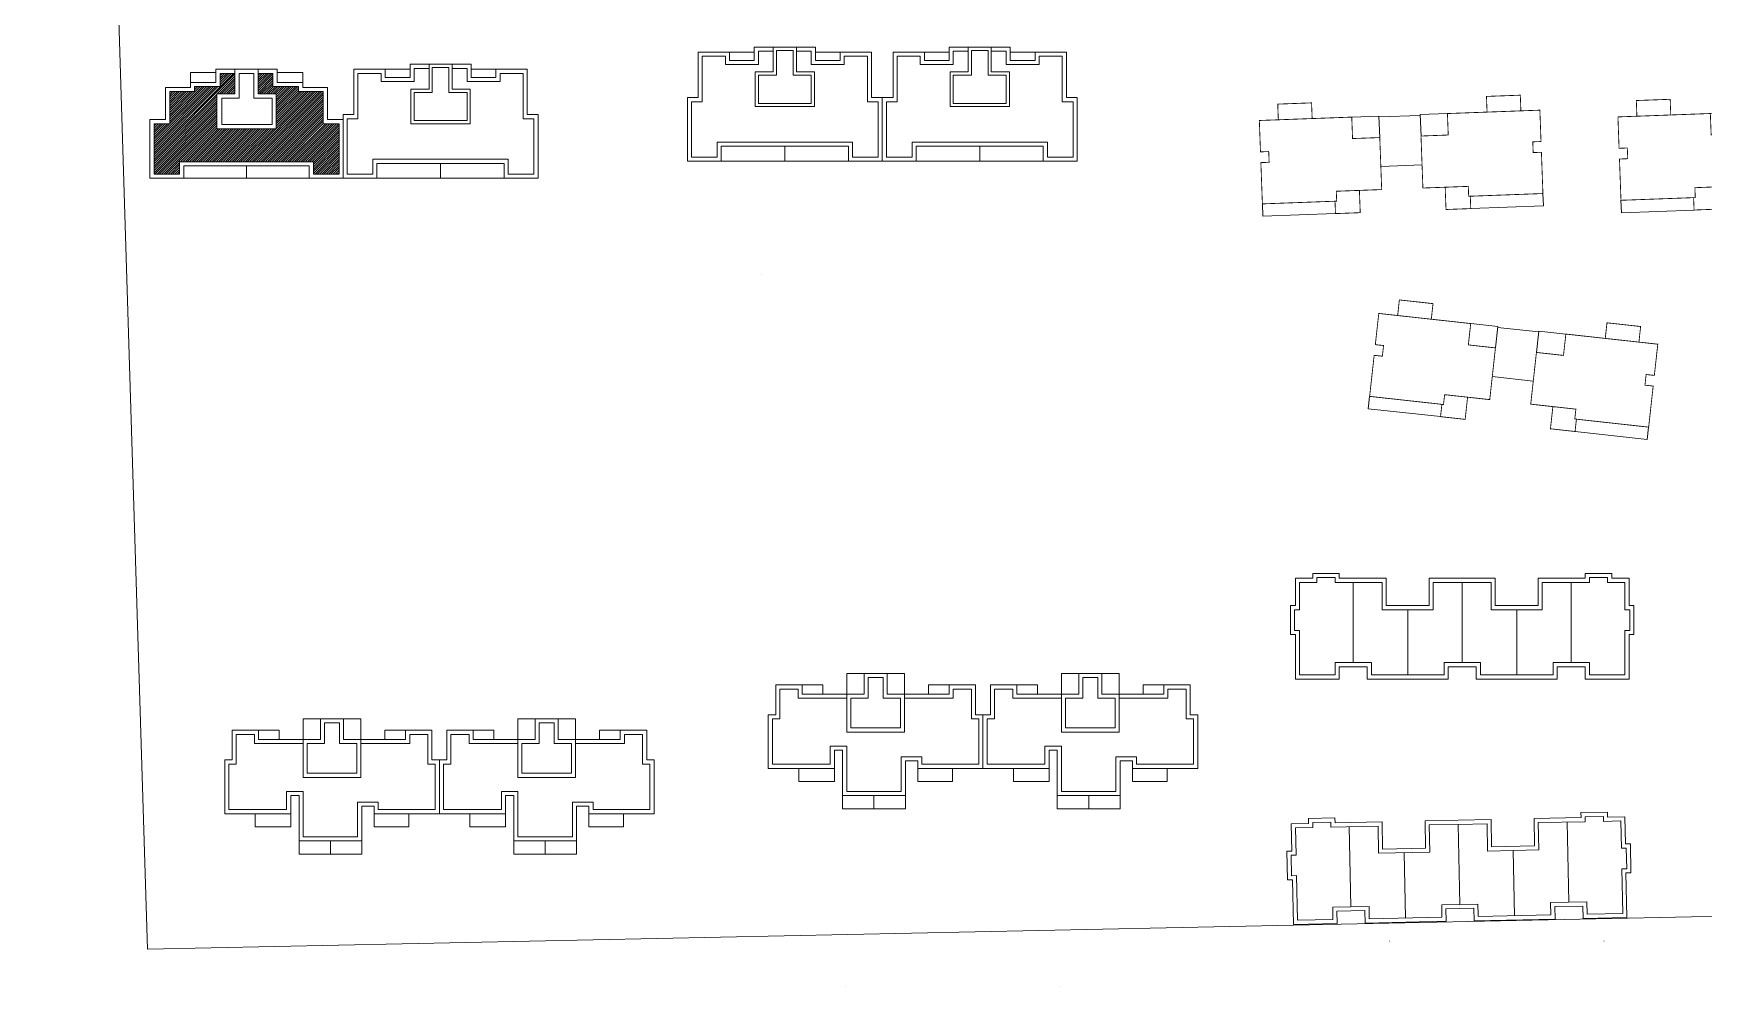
# Model space of a CAD drawing. Extents: x 741202 to 867202, y 603120 to 647617.
# Drawn here: x 744512 to 746939, y 609988 to 611373 of the extents above; entities that cross this region are included whole.
import ezdxf

# ---------------------------------------------------------------- set-up
doc = ezdxf.new("R2010")
doc.units = 0
doc.header["$LTSCALE"] = 1000
doc.header["$MEASUREMENT"] = 0
for name, color, linetype, lineweight in [('140', 2, 'CONTINUOUS', 5), ('DingDianTu', 5, 'CONTINUOUS', 0), ('s2', 1, 'CONTINUOUS', 5)]:
    doc.layers.add(name, color=color, linetype=linetype, lineweight=lineweight)

# ---------------------------------------------------------------- blocks, each defined once
blk = doc.blocks.new('dafasfd')
at = {"layer": 'DingDianTu', "color": 7}
for points in [[(36368038, 16363912), (36371127, 16365074), (36372042, 16362641)], [(36369878, 16352210), (36361642, 16349110), (36361113, 16350514)]]:
    blk.add_lwpolyline(points, dxfattribs=at)
at = {"layer": 'DingDianTu', "color": 7, "const_width": 100}
blk.add_lwpolyline([(36368038, 16363912), (36368954, 16361479), (36372042, 16362641), (36374261, 16356745), (36369114, 16354807), (36369537, 16353684), (36361113, 16350514), (36359352, 16355194), (36360288, 16355546), (36359830, 16356763), (36358894, 16356410), (36357556, 16359967)], close=True, dxfattribs=at)
for points in [[(36363546, 16362221), (36362876, 16363999), (36359039, 16362555), (36359708, 16360777)], [(36371734, 16355794), (36372686, 16353267), (36369878, 16352210), (36369350, 16353614)]]:
    blk.add_lwpolyline(points, dxfattribs=at)
blk = doc.blocks.new('*E24')
at = {"layer": 'DingDianTu', "color": 7, "xscale": 0.001000002024510444, "yscale": 0.001000000163912773, "zscale": 0.001, "rotation": 339.3761177849276}
blk.add_blockref('dafasfd', (22613, -20413), dxfattribs=at)
blk = doc.blocks.new('*E23')
at = {"layer": 'DingDianTu', "color": 7, "xscale": 0.001000002024510444, "yscale": 0.001000000163912773, "zscale": 0.001, "rotation": 339.3761177849276}
blk.add_blockref('dafasfd', (22613, -20413), dxfattribs=at)
blk = doc.blocks.new('*E22')
at = {"layer": 'DingDianTu', "color": 7, "xscale": 0.001000002024510444, "yscale": 0.001000000163912773, "zscale": 0.001, "rotation": 339.3761177849276}
blk.add_blockref('dafasfd', (22613, -20413), dxfattribs=at)
blk = doc.blocks.new('*E21')
at = {"layer": 'DingDianTu', "color": 7, "xscale": 0.001000002024510444, "yscale": 0.001000000163912773, "zscale": 0.001, "rotation": 339.3761177849276}
blk.add_blockref('dafasfd', (22613, -20413), dxfattribs=at)
blk = doc.blocks.new('*E18')
at = {"layer": 'DingDianTu', "color": 7, "xscale": 0.001000002024510444, "yscale": 0.001000000163912773, "zscale": 0.001, "rotation": 339.3761177849276}
blk.add_blockref('dafasfd', (22613, -20413), dxfattribs=at)
blk = doc.blocks.new('*E16')
at = {"layer": 'DingDianTu', "color": 7, "xscale": 0.001000002024510444, "yscale": 0.001000000163912773, "zscale": 0.001, "rotation": 339.3761177849276}
blk.add_blockref('dafasfd', (22612.58, -20413.34), dxfattribs=at)
blk = doc.blocks.new('*E216')
at = {"layer": 'DingDianTu', "color": 7, "xscale": 0.001000002024510444, "yscale": 0.001000000163912773, "zscale": 0.001, "rotation": 339.3761177849276}
blk.add_blockref('dafasfd', (22612.58, -20413.34), dxfattribs=at)
blk = doc.blocks.new('*E102')
at = {"layer": 'DingDianTu', "color": 7, "xscale": 0.001000002024510444, "yscale": 0.001000000163912773, "zscale": 0.001, "rotation": 339.3761177849276}
blk.add_blockref('dafasfd', (22612.58, -20413.34), dxfattribs=at)
blk = doc.blocks.new('*E101')
at = {"layer": 'DingDianTu', "color": 7, "xscale": 0.001000002024510444, "yscale": 0.001000000163912773, "zscale": 0.001, "rotation": 339.3761177849276}
blk.add_blockref('dafasfd', (22612.58, -20413.34), dxfattribs=at)
blk = doc.blocks.new('*E100')
at = {"layer": 'DingDianTu', "color": 7, "xscale": 0.001000002024510444, "yscale": 0.001000000163912773, "zscale": 0.001, "rotation": 339.3761177849276}
blk.add_blockref('dafasfd', (22612.58, -20413.34), dxfattribs=at)

msp = doc.modelspace()

# ---------------------------------------------------------------- hatches: boundary and pattern name
at = {"layer": 's2', "linetype": 'ByBlock'}
h = msp.add_hatch(dxfattribs=at)
h.set_pattern_fill('ANSI31', color=256, scale=1.44, style=0)
h.set_pattern_definition([(45, (315091.6088, 697072.7492), (-1.616446102, 1.616446102), [])])
h.paths.add_polyline_path([(744864.6, 611234.5), (744863.4, 611234.5), (744778.2, 611234.5), (744778.2, 611235.7), (744778.2, 611284.9), (744779.4, 611284.9), (744804.6, 611284.9), (744804.6, 611286.1), (744804.6, 611314.9), (744783, 611314.9), (744783, 611295.7), (744745.8, 611295.7), (744745.8, 611288.5), (744709.8, 611288.5), (744709.8, 611241.7), (744687, 611241.7), (744687, 611168.5), (744724.2, 611168.5), (744724.2, 611186.5), (744918.6, 611186.5), (744918.6, 611168.5), (744955.8, 611168.5), (744955.8, 611241.7), (744933, 611241.7), (744933, 611288.5), (744897, 611288.5), (744897, 611295.7), (744859.8, 611295.7), (744859.8, 611314.9), (744838.2, 611314.9), (744838.2, 611284.9), (744839.4, 611284.9), (744864.6, 611284.9), (744864.6, 611283.7)])

# ---------------------------------------------------------------- linework, layer by layer
at = {"layer": '140', "color": 7}
for p, q in [((744511.7, 615409.4), (744677.5, 610042.7)), ((745477.7, 611279.7), (745477.7, 611345.7)), ((745477.7, 611345.7), (745523.3, 611345.7)), ((745483.7, 611273.7), (745483.7, 611339.7)), ((745483.7, 611339.7), (745517.3, 611339.7)), ((745517.3, 611339.7), (745517.3, 611327.7)), ((745520.9, 611345.7), (745523.3, 611345.7)), ((745523.3, 611345.7), (745523.3, 611333.7)), ((745523.3, 611345.7), (745559.3, 611345.7)), ((745523.3, 611333.7), (745559.3, 611333.7)), ((745559.3, 611333.7), (745559.3, 611352.9)), ((745559.3, 611352.9), (745648.1, 611352.9)), ((745565.3, 611327.7), (745565.3, 611346.9)), ((745565.3, 611346.9), (745586.9, 611346.9)), ((745586.9, 611352.9), (745586.9, 611316.9)), ((745591.7, 611348.1), (745591.7, 611312.1)), ((745615.7, 611348.1), (745591.7, 611348.1)), ((745615.7, 611312.1), (745615.7, 611348.1)), ((745620.5, 611316.9), (745620.5, 611352.9)), ((745620.5, 611346.9), (745642.1, 611346.9)), ((745642.1, 611346.9), (745642.1, 611327.7)), ((745648.1, 611352.9), (745648.1, 611333.7)), ((745684.1, 611345.7), (745648.1, 611345.7)), ((745648.1, 611333.7), (745684.1, 611333.7)), ((745684.1, 611333.7), (745684.1, 611345.7)), ((745684.1, 611345.7), (745729.7, 611345.7)), ((745690.1, 611327.7), (745690.1, 611339.7)), ((745690.1, 611339.7), (745723.7, 611339.7)), ((745723.7, 611339.7), (745723.7, 611273.7)), ((745729.7, 611345.7), (745729.7, 611279.7)), ((745760.9, 611279.7), (745760.9, 611345.7)), ((745760.9, 611345.7), (745806.5, 611345.7)), ((745766.9, 611273.7), (745766.9, 611339.7)), ((745766.9, 611339.7), (745800.5, 611339.7)), ((745800.5, 611339.7), (745800.5, 611327.7)), ((745804.1, 611345.7), (745806.5, 611345.7)), ((745806.5, 611345.7), (745806.5, 611333.7)), ((745806.5, 611345.7), (745842.5, 611345.7)), ((745806.5, 611333.7), (745842.5, 611333.7)), ((745842.5, 611333.7), (745842.5, 611352.9)), ((745842.5, 611352.9), (745931.3, 611352.9)), ((745848.5, 611327.7), (745848.5, 611346.9)), ((745848.5, 611346.9), (745870.1, 611346.9)), ((745870.1, 611352.9), (745870.1, 611316.9)), ((745874.9, 611348.1), (745874.9, 611312.1)), ((745898.9, 611348.1), (745874.9, 611348.1)), ((745898.9, 611312.1), (745898.9, 611348.1)), ((745903.7, 611316.9), (745903.7, 611352.9)), ((745903.7, 611346.9), (745925.3, 611346.9)), ((745925.3, 611346.9), (745925.3, 611327.7)), ((745931.3, 611352.9), (745931.3, 611333.7)), ((745967.3, 611345.7), (745931.3, 611345.7)), ((745931.3, 611333.7), (745967.3, 611333.7)), ((745967.3, 611333.7), (745967.3, 611345.7)), ((745967.3, 611345.7), (746012.9, 611345.7)), ((745973.3, 611327.7), (745973.3, 611339.7)), ((745973.3, 611339.7), (746006.9, 611339.7)), ((746006.9, 611339.7), (746006.9, 611273.7)), ((746012.9, 611345.7), (746012.9, 611279.7)), ((744739.8, 611301.7), (744739.8, 611316.1)), ((744739.8, 611316.1), (744777, 611316.1)), ((744777, 611320.9), (744777, 611301.7)), ((744865.8, 611320.9), (744777, 611320.9)), ((744804.6, 611314.9), (744783, 611314.9)), ((744783, 611314.9), (744783, 611295.7)), ((744804.6, 611320.9), (744804.6, 611286.1)), ((744810.6, 611314.9), (744810.6, 611278.9)), ((744832.2, 611314.9), (744810.6, 611314.9)), ((744832.2, 611278.9), (744832.2, 611314.9)), ((744838.2, 611284.9), (744838.2, 611320.9)), ((744859.8, 611314.9), (744838.2, 611314.9)), ((744859.8, 611295.7), (744859.8, 611314.9)), ((744865.8, 611301.7), (744865.8, 611320.9)), ((744903, 611316.1), (744865.8, 611316.1)), ((744903, 611301.7), (744903, 611316.1)), ((744977.4, 611254.9), (744977.4, 611320.9)), ((744977.4, 611320.9), (745023, 611320.9)), ((744983.4, 611248.9), (744983.4, 611314.9)), ((744983.4, 611314.9), (745017, 611314.9)), ((745017, 611314.9), (745017, 611302.9)), ((745020.6, 611320.9), (745023, 611320.9)), ((745023, 611320.9), (745023, 611308.9)), ((745023, 611320.9), (745059, 611320.9)), ((745023, 611308.9), (745059, 611308.9)), ((745059, 611308.9), (745059, 611328.1)), ((745059, 611328.1), (745147.8, 611328.1)), ((745065, 611302.9), (745065, 611322.1)), ((745065, 611322.1), (745086.6, 611322.1)), ((745086.6, 611328.1), (745086.6, 611292.1)), ((745091.4, 611323.3), (745091.4, 611287.3)), ((745115.4, 611323.3), (745091.4, 611323.3)), ((745115.4, 611287.3), (745115.4, 611323.3)), ((745120.2, 611292.1), (745120.2, 611328.1)), ((745120.2, 611322.1), (745141.8, 611322.1)), ((745141.8, 611322.1), (745141.8, 611302.9)), ((745147.8, 611328.1), (745147.8, 611308.9)), ((745183.8, 611320.9), (745147.8, 611320.9)), ((745147.8, 611308.9), (745183.8, 611308.9)), ((745183.8, 611308.9), (745183.8, 611320.9)), ((745183.8, 611320.9), (745229.4, 611320.9)), ((745189.8, 611302.9), (745189.8, 611314.9)), ((745189.8, 611314.9), (745223.4, 611314.9)), ((745223.4, 611314.9), (745223.4, 611248.9)), ((745229.4, 611320.9), (745229.4, 611254.9)), ((745517.3, 611327.7), (745565.3, 611327.7)), ((745586.9, 611316.9), (745560.5, 611316.9)), ((745560.5, 611316.9), (745560.5, 611266.5)), ((745591.7, 611312.1), (745565.3, 611312.1)), ((745565.3, 611312.1), (745565.3, 611271.3)), ((745642.1, 611312.1), (745615.7, 611312.1)), ((745646.9, 611316.9), (745620.5, 611316.9)), ((745642.1, 611327.7), (745690.1, 611327.7)), ((745642.1, 611271.3), (745642.1, 611312.1)), ((745646.9, 611266.5), (745646.9, 611316.9)), ((745800.5, 611327.7), (745848.5, 611327.7)), ((745870.1, 611316.9), (745843.7, 611316.9)), ((745843.7, 611316.9), (745843.7, 611266.5)), ((745874.9, 611312.1), (745848.5, 611312.1)), ((745848.5, 611312.1), (745848.5, 611271.3)), ((745925.3, 611312.1), (745898.9, 611312.1)), ((745930.1, 611316.9), (745903.7, 611316.9)), ((745925.3, 611327.7), (745973.3, 611327.7)), ((745925.3, 611271.3), (745925.3, 611312.1)), ((745930.1, 611266.5), (745930.1, 611316.9)), ((744739.8, 611294.5), (744703.8, 611294.5)), ((744703.8, 611294.5), (744703.8, 611247.7)), ((744745.8, 611288.5), (744709.8, 611288.5)), ((744709.8, 611288.5), (744709.8, 611241.7)), ((744777, 611301.7), (744739.8, 611301.7)), ((744739.8, 611301.7), (744739.8, 611294.5)), ((744783, 611295.7), (744745.8, 611295.7)), ((744745.8, 611295.7), (744745.8, 611288.5)), ((744779.4, 611284.9), (744778.2, 611284.9)), ((744778.2, 611284.9), (744778.2, 611235.7)), ((744804.6, 611284.9), (744779.4, 611284.9)), ((744804.6, 611286.1), (744804.6, 611284.9)), ((744839.4, 611284.9), (744838.2, 611284.9)), ((744864.6, 611284.9), (744839.4, 611284.9)), ((744897, 611295.7), (744859.8, 611295.7)), ((744864.6, 611283.7), (744864.6, 611284.9)), ((744864.6, 611234.5), (744864.6, 611283.7)), ((744903, 611301.7), (744865.8, 611301.7)), ((744897, 611288.5), (744897, 611295.7)), ((744933, 611288.5), (744897, 611288.5)), ((744903, 611294.5), (744903, 611301.7)), ((744939, 611294.5), (744903, 611294.5)), ((744933, 611241.7), (744933, 611288.5)), ((744939, 611247.7), (744939, 611294.5)), ((745017, 611302.9), (745065, 611302.9)), ((745086.6, 611292.1), (745060.2, 611292.1)), ((745060.2, 611292.1), (745060.2, 611241.7)), ((745091.4, 611287.3), (745065, 611287.3)), ((745065, 611287.3), (745065, 611246.5)), ((745141.8, 611287.3), (745115.4, 611287.3)), ((745146.6, 611292.1), (745120.2, 611292.1)), ((745141.8, 611302.9), (745189.8, 611302.9)), ((745141.8, 611246.5), (745141.8, 611287.3)), ((745146.6, 611241.7), (745146.6, 611292.1)), ((744810.6, 611278.9), (744785.4, 611278.9)), ((744785.4, 611278.9), (744785.4, 611240.5)), ((744858.6, 611278.9), (744832.2, 611278.9)), ((744858.6, 611240.5), (744858.6, 611278.9)), ((745462.1, 611187.3), (745462.1, 611279.7)), ((745462.1, 611279.7), (745477.7, 611279.7)), ((745468.1, 611193.3), (745468.1, 611273.7)), ((745468.1, 611273.7), (745483.7, 611273.7)), ((745560.5, 611267.7), (745560.5, 611266.5)), ((745560.5, 611266.5), (745646.9, 611266.5)), ((745565.3, 611271.3), (745642.1, 611271.3)), ((745645.7, 611266.5), (745646.9, 611266.5)), ((745723.7, 611273.7), (745739.3, 611273.7)), ((745729.7, 611279.7), (745745.3, 611279.7)), ((745739.3, 611273.7), (745739.3, 611193.3)), ((745745.3, 611187.3), (745745.3, 611279.7)), ((745745.3, 611279.7), (745760.9, 611279.7)), ((745745.3, 611279.7), (745745.3, 611187.3)), ((745751.3, 611193.3), (745751.3, 611273.7)), ((745751.3, 611273.7), (745766.9, 611273.7)), ((745843.7, 611267.7), (745843.7, 611266.5)), ((745843.7, 611266.5), (745930.1, 611266.5)), ((745848.5, 611271.3), (745925.3, 611271.3)), ((745928.9, 611266.5), (745930.1, 611266.5)), ((746006.9, 611273.7), (746022.5, 611273.7)), ((746012.9, 611279.7), (746028.5, 611279.7)), ((746022.5, 611273.7), (746022.5, 611193.3)), ((746028.5, 611279.7), (746028.5, 611187.3)), ((744703.8, 611247.7), (744681, 611247.7)), ((744681, 611247.7), (744681, 611162.5)), ((744709.8, 611241.7), (744687, 611241.7)), ((744687, 611241.7), (744687, 611168.5)), ((744778.2, 611235.7), (744778.2, 611234.5)), ((744778.2, 611234.5), (744863.4, 611234.5)), ((744785.4, 611240.5), (744858.6, 611240.5)), ((744863.4, 611234.5), (744864.6, 611234.5)), ((744955.8, 611241.7), (744933, 611241.7)), ((744961.8, 611247.7), (744939, 611247.7)), ((744955.8, 611168.5), (744955.8, 611241.7)), ((744961.8, 611162.5), (744961.8, 611254.9)), ((744961.8, 611254.9), (744977.4, 611254.9)), ((744961.8, 611162.5), (744961.8, 611247.7)), ((744967.8, 611168.5), (744967.8, 611248.9)), ((744967.8, 611248.9), (744983.4, 611248.9)), ((745060.2, 611242.9), (745060.2, 611241.7)), ((745060.2, 611241.7), (745146.6, 611241.7)), ((745065, 611246.5), (745141.8, 611246.5)), ((745145.4, 611241.7), (745146.6, 611241.7)), ((745223.4, 611248.9), (745239, 611248.9)), ((745229.4, 611254.9), (745245, 611254.9)), ((745239, 611248.9), (745239, 611168.5)), ((745245, 611254.9), (745245, 611162.5)), ((746527, 611253.8), (746467.1, 611251.6)), ((745603.7, 611214.9), (745505.3, 611214.9)), ((745505.3, 611214.9), (745505.3, 611193.3)), ((745702.1, 611214.9), (745603.7, 611214.9)), ((745702.1, 611193.3), (745702.1, 611214.9)), ((745886.9, 611214.9), (745788.5, 611214.9)), ((745788.5, 611214.9), (745788.5, 611193.3)), ((745985.3, 611214.9), (745886.9, 611214.9)), ((745985.3, 611193.3), (745985.3, 611214.9)), ((744724.2, 611168.5), (744724.2, 611186.5)), ((744724.2, 611186.5), (744918.6, 611186.5)), ((744918.6, 611186.5), (744918.6, 611168.5)), ((745103.4, 611190.1), (745005, 611190.1)), ((745005, 611190.1), (745005, 611168.5)), ((745201.8, 611190.1), (745103.4, 611190.1)), ((745201.8, 611168.5), (745201.8, 611190.1)), ((745511.3, 611187.3), (745462.1, 611187.3)), ((745505.3, 611193.3), (745468.1, 611193.3)), ((745603.7, 611208.9), (745511.3, 611208.9)), ((745511.3, 611208.9), (745511.3, 611187.3)), ((745603.7, 611187.3), (745511.3, 611187.3)), ((745696.1, 611208.9), (745603.7, 611208.9)), ((745603.7, 611208.9), (745603.7, 611187.3)), ((745603.7, 611187.3), (745696.1, 611187.3)), ((745696.1, 611187.3), (745696.1, 611208.9)), ((745745.3, 611187.3), (745696.1, 611187.3)), ((745739.3, 611193.3), (745702.1, 611193.3)), ((745794.5, 611187.3), (745745.3, 611187.3)), ((745788.5, 611193.3), (745751.3, 611193.3)), ((745886.9, 611208.9), (745794.5, 611208.9)), ((745794.5, 611208.9), (745794.5, 611187.3)), ((745886.9, 611187.3), (745794.5, 611187.3)), ((745979.3, 611208.9), (745886.9, 611208.9)), ((745886.9, 611208.9), (745886.9, 611187.3)), ((745886.9, 611187.3), (745979.3, 611187.3)), ((745979.3, 611187.3), (745979.3, 611208.9)), ((746028.5, 611187.3), (745979.3, 611187.3)), ((746022.5, 611193.3), (745985.3, 611193.3)), ((744681, 611162.5), (744730.2, 611162.5)), ((744687, 611168.5), (744724.2, 611168.5)), ((744730.2, 611162.5), (744730.2, 611180.5)), ((744730.2, 611180.5), (744912.6, 611180.5)), ((744730.2, 611162.5), (744912.6, 611162.5)), ((744821.4, 611180.5), (744821.4, 611162.5)), ((744912.6, 611180.5), (744912.6, 611162.5)), ((744912.6, 611162.5), (744961.8, 611162.5)), ((744918.6, 611168.5), (744955.8, 611168.5)), ((745011, 611162.5), (744961.8, 611162.5)), ((745005, 611168.5), (744967.8, 611168.5)), ((745103.4, 611184.1), (745011, 611184.1)), ((745011, 611184.1), (745011, 611162.5)), ((745103.4, 611162.5), (745011, 611162.5)), ((745195.8, 611184.1), (745103.4, 611184.1)), ((745103.4, 611184.1), (745103.4, 611162.5)), ((745103.4, 611162.5), (745195.8, 611162.5)), ((745195.8, 611162.5), (745195.8, 611184.1)), ((745245, 611162.5), (745195.8, 611162.5)), ((745239, 611168.5), (745201.8, 611168.5)), ((746529.7, 611181.9), (746469.7, 611179.7)), ((746699.2, 610939.4), (746639.5, 610945.9)), ((746691.3, 610867.8), (746631.6, 610874.4)), ((746345.6, 610541.8), (746345.6, 610581.4)), ((746345.6, 610581.4), (746370.8, 610581.4)), ((746370.8, 610581.4), (746370.8, 610588.6)), ((746370.8, 610588.6), (746409.2, 610588.6)), ((746376.8, 610575.4), (746376.8, 610582.6)), ((746376.8, 610582.6), (746403.2, 610582.6)), ((746403.2, 610582.6), (746403.2, 610575.4)), ((746409.2, 610588.6), (746409.2, 610581.4)), ((746409.2, 610581.4), (746477.6, 610581.4)), ((746477.6, 610581.4), (746477.6, 610541.8)), ((746540, 610541.8), (746540, 610581.4)), ((746540, 610581.4), (746636, 610581.4)), ((746636, 610581.4), (746636, 610541.8)), ((746698.4, 610541.8), (746698.4, 610581.4)), ((746698.4, 610581.4), (746766.8, 610581.4)), ((746766.8, 610581.4), (746766.8, 610588.6)), ((746766.8, 610588.6), (746805.2, 610588.6)), ((746799.2, 610582.6), (746772.8, 610582.6)), ((746772.8, 610582.6), (746772.8, 610575.4)), ((746799.2, 610575.4), (746799.2, 610582.6)), ((746805.2, 610588.6), (746805.2, 610581.4)), ((746805.2, 610581.4), (746830.4, 610581.4)), ((746830.4, 610581.4), (746830.4, 610541.8)), ((746351.6, 610535.8), (746351.6, 610575.4)), ((746351.6, 610575.4), (746376.8, 610575.4)), ((746403.2, 610575.4), (746471.6, 610575.4)), ((746429.6, 610459), (746429.6, 610575.4)), ((746471.6, 610575.4), (746471.6, 610535.8)), ((746546, 610535.8), (746546, 610575.4)), ((746546, 610575.4), (746588, 610575.4)), ((746588, 610459), (746588, 610575.4)), ((746588, 610459), (746588, 610575.4)), ((746588, 610459), (746588, 610575.4)), ((746588, 610459), (746588, 610575.4)), ((746630, 610575.4), (746588, 610575.4)), ((746630, 610535.8), (746630, 610575.4)), ((746772.8, 610575.4), (746704.4, 610575.4)), ((746704.4, 610575.4), (746704.4, 610535.8)), ((746746.4, 610459), (746746.4, 610575.4)), ((746824.4, 610575.4), (746799.2, 610575.4)), ((746824.4, 610535.8), (746824.4, 610575.4)), ((746338.4, 610499.8), (746338.4, 610541.8)), ((746338.4, 610541.8), (746345.6, 610541.8)), ((746344.4, 610505.8), (746344.4, 610535.8)), ((746344.4, 610535.8), (746351.6, 610535.8)), ((746471.6, 610535.8), (746546, 610535.8)), ((746477.6, 610541.8), (746540, 610541.8)), ((746508.8, 610535.8), (746508.8, 610441)), ((746508.8, 610535.8), (746508.8, 610441)), ((746704.4, 610535.8), (746630, 610535.8)), ((746636, 610541.8), (746698.4, 610541.8)), ((746667.2, 610535.8), (746667.2, 610441)), ((746667.2, 610535.8), (746667.2, 610441)), ((746831.6, 610535.8), (746824.4, 610535.8)), ((746830.4, 610541.8), (746837.6, 610541.8)), ((746831.6, 610505.8), (746831.6, 610535.8)), ((746837.6, 610541.8), (746837.6, 610499.8)), ((746345.6, 610499.8), (746338.4, 610499.8)), ((746351.6, 610505.8), (746344.4, 610505.8)), ((746345.6, 610435), (746345.6, 610499.8)), ((746351.6, 610441), (746351.6, 610505.8)), ((746824.4, 610441), (746824.4, 610505.8)), ((746824.4, 610505.8), (746831.6, 610505.8)), ((746837.6, 610499.8), (746830.4, 610499.8)), ((746830.4, 610499.8), (746830.4, 610435)), ((746456, 610459), (746403.2, 610459)), ((746403.2, 610459), (746403.2, 610441)), ((746456, 610441), (746456, 610459)), ((746588, 610459), (746561.6, 610459)), ((746561.6, 610459), (746561.6, 610444)), ((746588, 610459), (746614.4, 610459)), ((746614.4, 610459), (746614.4, 610444)), ((746720, 610441), (746720, 610459)), ((746720, 610459), (746772.8, 610459)), ((746772.8, 610459), (746772.8, 610441)), ((745693.6, 610413.3), (745693.6, 610443.3)), ((745693.6, 610443.3), (745718.8, 610443.3)), ((745718.8, 610413.3), (745718.8, 610443.3)), ((745718.8, 610443.3), (745752.4, 610443.3)), ((745746.4, 610437.3), (745724.8, 610437.3)), ((745724.8, 610437.3), (745724.8, 610407.3)), ((745746.4, 610407.3), (745746.4, 610437.3)), ((745752.4, 610443.3), (745752.4, 610413.3)), ((745752.4, 610443.3), (745777.6, 610443.3)), ((745777.6, 610443.3), (745777.6, 610413.3)), ((746005.6, 610413.3), (746005.6, 610443.3)), ((746005.6, 610443.3), (746030.8, 610443.3)), ((746030.8, 610413.3), (746030.8, 610443.3)), ((746030.8, 610443.3), (746064.4, 610443.3)), ((746058.4, 610437.3), (746036.8, 610437.3)), ((746036.8, 610437.3), (746036.8, 610407.3)), ((746058.4, 610407.3), (746058.4, 610437.3)), ((746064.4, 610443.3), (746064.4, 610413.3)), ((746064.4, 610443.3), (746089.6, 610443.3)), ((746089.6, 610443.3), (746089.6, 610413.3)), ((746409.2, 610435), (746345.6, 610435)), ((746403.2, 610441), (746351.6, 610441)), ((746450, 610453), (746409.2, 610453)), ((746409.2, 610453), (746409.2, 610435)), ((746450, 610435), (746450, 610453)), ((746508.8, 610435), (746450, 610435)), ((746561.6, 610441), (746456, 610441)), ((746567.6, 610435), (746508.8, 610435)), ((746561.6, 610444), (746561.6, 610441)), ((746608.4, 610453), (746567.6, 610453)), ((746567.6, 610453), (746567.6, 610435)), ((746608.4, 610435), (746608.4, 610453)), ((746726, 610435), (746608.4, 610435)), ((746614.4, 610444), (746614.4, 610441)), ((746614.4, 610441), (746720, 610441)), ((746766.8, 610453), (746726, 610453)), ((746726, 610453), (746726, 610435)), ((746766.8, 610435), (746766.8, 610453)), ((746830.4, 610435), (746766.8, 610435)), ((746772.8, 610441), (746824.4, 610441)), ((745590.4, 610426.5), (745628.8, 610426.5)), ((745590.4, 610383.3), (745590.4, 610426.5)), ((745596.4, 610377.3), (745596.4, 610420.5)), ((745596.4, 610420.5), (745622.8, 610420.5)), ((745622.8, 610420.5), (745622.8, 610407.3)), ((745628.8, 610426.5), (745628.8, 610413.3)), ((745628.8, 610426.5), (745658.8, 610426.5)), ((745628.8, 610413.3), (745718.8, 610413.3)), ((745658.8, 610426.5), (745658.8, 610413.3)), ((745693.6, 610413.3), (745693.6, 610358.1)), ((745752.4, 610413.3), (745842.4, 610413.3)), ((745777.6, 610358.1), (745777.6, 610413.3)), ((745812.4, 610413.3), (745812.4, 610426.5)), ((745812.4, 610426.5), (745842.4, 610426.5)), ((745842.4, 610413.3), (745842.4, 610426.5)), ((745842.4, 610426.5), (745880.8, 610426.5)), ((745848.4, 610407.3), (745848.4, 610420.5)), ((745848.4, 610420.5), (745874.8, 610420.5)), ((745874.8, 610420.5), (745874.8, 610377.3)), ((745880.8, 610426.5), (745880.8, 610383.3)), ((745902.4, 610426.5), (745940.8, 610426.5)), ((745902.4, 610383.3), (745902.4, 610426.5)), ((745908.4, 610377.3), (745908.4, 610420.5)), ((745908.4, 610420.5), (745934.8, 610420.5)), ((745934.8, 610420.5), (745934.8, 610407.3)), ((745940.8, 610426.5), (745940.8, 610413.3)), ((745940.8, 610426.5), (745970.8, 610426.5)), ((745940.8, 610413.3), (746030.8, 610413.3)), ((745970.8, 610426.5), (745970.8, 610413.3)), ((746005.6, 610413.3), (746005.6, 610358.1)), ((746064.4, 610413.3), (746154.4, 610413.3)), ((746089.6, 610358.1), (746089.6, 610413.3)), ((746124.4, 610413.3), (746124.4, 610426.5)), ((746124.4, 610426.5), (746154.4, 610426.5)), ((746154.4, 610413.3), (746154.4, 610426.5)), ((746154.4, 610426.5), (746192.8, 610426.5)), ((746160.4, 610407.3), (746160.4, 610420.5)), ((746160.4, 610420.5), (746186.8, 610420.5)), ((746186.8, 610420.5), (746186.8, 610377.3)), ((746192.8, 610426.5), (746192.8, 610383.3)), ((745622.8, 610407.3), (745693.6, 610407.3)), ((745699.6, 610407.3), (745699.6, 610364.1)), ((745724.8, 610407.3), (745699.6, 610407.3)), ((745771.6, 610407.3), (745746.4, 610407.3)), ((745771.6, 610364.1), (745771.6, 610407.3)), ((745777.6, 610407.3), (745848.4, 610407.3)), ((745934.8, 610407.3), (746005.6, 610407.3)), ((746011.6, 610407.3), (746011.6, 610364.1)), ((746036.8, 610407.3), (746011.6, 610407.3)), ((746083.6, 610407.3), (746058.4, 610407.3)), ((746083.6, 610364.1), (746083.6, 610407.3)), ((746089.6, 610407.3), (746160.4, 610407.3)), ((744800.5, 610360.7), (744838.9, 610360.7)), ((744800.5, 610317.5), (744800.5, 610360.7)), ((744838.9, 610360.7), (744838.9, 610347.5)), ((744838.9, 610360.7), (744868.9, 610360.7)), ((744868.9, 610360.7), (744868.9, 610347.5)), ((744903.7, 610347.5), (744903.7, 610377.5)), ((744903.7, 610377.5), (744928.9, 610377.5)), ((744928.9, 610347.5), (744928.9, 610377.5)), ((744928.9, 610377.5), (744962.5, 610377.5)), ((744956.5, 610371.5), (744934.9, 610371.5)), ((744934.9, 610371.5), (744934.9, 610341.5)), ((744956.5, 610341.5), (744956.5, 610371.5)), ((744962.5, 610377.5), (744962.5, 610347.5)), ((744962.5, 610377.5), (744987.7, 610377.5)), ((744987.7, 610377.5), (744987.7, 610347.5)), ((745022.5, 610347.5), (745022.5, 610360.7)), ((745022.5, 610360.7), (745052.5, 610360.7)), ((745052.5, 610347.5), (745052.5, 610360.7)), ((745052.5, 610360.7), (745090.9, 610360.7)), ((745090.9, 610360.7), (745090.9, 610317.5)), ((745112.5, 610360.7), (745150.9, 610360.7)), ((745112.5, 610317.5), (745112.5, 610360.7)), ((745150.9, 610360.7), (745150.9, 610347.5)), ((745150.9, 610360.7), (745180.9, 610360.7)), ((745180.9, 610360.7), (745180.9, 610347.5)), ((745215.7, 610347.5), (745215.7, 610377.5)), ((745215.7, 610377.5), (745240.9, 610377.5)), ((745240.9, 610347.5), (745240.9, 610377.5)), ((745240.9, 610377.5), (745274.5, 610377.5)), ((745268.5, 610371.5), (745246.9, 610371.5)), ((745246.9, 610371.5), (745246.9, 610341.5)), ((745268.5, 610341.5), (745268.5, 610371.5)), ((745274.5, 610377.5), (745274.5, 610347.5)), ((745274.5, 610377.5), (745299.7, 610377.5)), ((745299.7, 610377.5), (745299.7, 610347.5)), ((745334.5, 610347.5), (745334.5, 610360.7)), ((745334.5, 610360.7), (745364.5, 610360.7)), ((745364.5, 610347.5), (745364.5, 610360.7)), ((745364.5, 610360.7), (745402.9, 610360.7)), ((745402.9, 610360.7), (745402.9, 610317.5)), ((745579.6, 610305.3), (745579.6, 610383.3)), ((745579.6, 610383.3), (745590.4, 610383.3)), ((745585.6, 610311.3), (745585.6, 610377.3)), ((745585.6, 610377.3), (745596.4, 610377.3)), ((745699.6, 610364.1), (745771.6, 610364.1)), ((745874.8, 610377.3), (745885.6, 610377.3)), ((745880.8, 610383.3), (745891.6, 610383.3)), ((745885.6, 610377.3), (745885.6, 610311.3)), ((745891.6, 610305.3), (745891.6, 610383.3)), ((745891.6, 610383.3), (745902.4, 610383.3)), ((745891.6, 610383.3), (745891.6, 610305.3)), ((745897.6, 610311.3), (745897.6, 610377.3)), ((745897.6, 610377.3), (745908.4, 610377.3)), ((746011.6, 610364.1), (746083.6, 610364.1)), ((746186.8, 610377.3), (746197.6, 610377.3)), ((746192.8, 610383.3), (746203.6, 610383.3)), ((746197.6, 610377.3), (746197.6, 610311.3)), ((746203.6, 610383.3), (746203.6, 610305.3)), ((744806.5, 610311.5), (744806.5, 610354.7)), ((744806.5, 610354.7), (744832.9, 610354.7)), ((744832.9, 610354.7), (744832.9, 610341.5)), ((744832.9, 610341.5), (744903.7, 610341.5)), ((744838.9, 610347.5), (744928.9, 610347.5)), ((744903.7, 610347.5), (744903.7, 610292.3)), ((744909.7, 610341.5), (744909.7, 610298.3)), ((744934.9, 610341.5), (744909.7, 610341.5)), ((744981.7, 610341.5), (744956.5, 610341.5)), ((744962.5, 610347.5), (745052.5, 610347.5)), ((744981.7, 610298.3), (744981.7, 610341.5)), ((744987.7, 610292.3), (744987.7, 610347.5)), ((744987.7, 610341.5), (745058.5, 610341.5)), ((745058.5, 610341.5), (745058.5, 610354.7)), ((745058.5, 610354.7), (745084.9, 610354.7)), ((745084.9, 610354.7), (745084.9, 610311.5)), ((745118.5, 610311.5), (745118.5, 610354.7)), ((745118.5, 610354.7), (745144.9, 610354.7)), ((745144.9, 610354.7), (745144.9, 610341.5)), ((745144.9, 610341.5), (745215.7, 610341.5)), ((745150.9, 610347.5), (745240.9, 610347.5)), ((745215.7, 610347.5), (745215.7, 610292.3)), ((745221.7, 610341.5), (745221.7, 610298.3)), ((745246.9, 610341.5), (745221.7, 610341.5)), ((745293.7, 610341.5), (745268.5, 610341.5)), ((745274.5, 610347.5), (745364.5, 610347.5)), ((745293.7, 610298.3), (745293.7, 610341.5)), ((745299.7, 610292.3), (745299.7, 610347.5)), ((745299.7, 610341.5), (745370.5, 610341.5)), ((745370.5, 610341.5), (745370.5, 610354.7)), ((745370.5, 610354.7), (745396.9, 610354.7)), ((745396.9, 610354.7), (745396.9, 610311.5)), ((745693.6, 610337.7), (745669.6, 610337.7)), ((745669.6, 610337.7), (745669.6, 610311.3)), ((745693.6, 610358.1), (745777.6, 610358.1)), ((745693.6, 610271.7), (745693.6, 610337.7)), ((746005.6, 610337.7), (745981.6, 610337.7)), ((745981.6, 610337.7), (745981.6, 610311.3)), ((746005.6, 610358.1), (746089.6, 610358.1)), ((746005.6, 610271.7), (746005.6, 610337.7)), ((744789.7, 610239.5), (744789.7, 610317.5)), ((744789.7, 610317.5), (744800.5, 610317.5)), ((745090.9, 610317.5), (745101.7, 610317.5)), ((745101.7, 610239.5), (745101.7, 610317.5)), ((745101.7, 610317.5), (745112.5, 610317.5)), ((745101.7, 610317.5), (745101.7, 610239.5)), ((745402.9, 610317.5), (745413.7, 610317.5)), ((745413.7, 610317.5), (745413.7, 610239.5)), ((745687.6, 610331.7), (745675.6, 610331.7)), ((745675.6, 610331.7), (745675.6, 610305.3)), ((745687.6, 610265.7), (745687.6, 610331.7)), ((745802.8, 610322.1), (745772.8, 610322.1)), ((745772.8, 610322.1), (745772.8, 610271.7)), ((745796.8, 610316.1), (745778.8, 610316.1)), ((745778.8, 610316.1), (745778.8, 610265.7)), ((745796.8, 610305.3), (745796.8, 610316.1)), ((745802.8, 610311.3), (745802.8, 610322.1)), ((745999.6, 610331.7), (745987.6, 610331.7)), ((745987.6, 610331.7), (745987.6, 610305.3)), ((745999.6, 610265.7), (745999.6, 610331.7)), ((746114.8, 610322.1), (746084.8, 610322.1)), ((746084.8, 610322.1), (746084.8, 610271.7)), ((746108.8, 610316.1), (746090.8, 610316.1)), ((746090.8, 610316.1), (746090.8, 610265.7)), ((746108.8, 610305.3), (746108.8, 610316.1)), ((746114.8, 610311.3), (746114.8, 610322.1)), ((744795.7, 610245.5), (744795.7, 610311.5)), ((744795.7, 610311.5), (744806.5, 610311.5)), ((744903.7, 610292.3), (744987.7, 610292.3)), ((744909.7, 610298.3), (744981.7, 610298.3)), ((745084.9, 610311.5), (745095.7, 610311.5)), ((745095.7, 610311.5), (745095.7, 610245.5)), ((745107.7, 610245.5), (745107.7, 610311.5)), ((745107.7, 610311.5), (745118.5, 610311.5)), ((745215.7, 610292.3), (745299.7, 610292.3)), ((745221.7, 610298.3), (745293.7, 610298.3)), ((745396.9, 610311.5), (745407.7, 610311.5)), ((745407.7, 610311.5), (745407.7, 610245.5)), ((745675.6, 610305.3), (745579.6, 610305.3)), ((745669.6, 610311.3), (745585.6, 610311.3)), ((745624, 610305.3), (745624, 610286.1)), ((745675.6, 610286.1), (745675.6, 610305.3)), ((745891.6, 610305.3), (745796.8, 610305.3)), ((745796.8, 610286.1), (745796.8, 610305.3)), ((745885.6, 610311.3), (745802.8, 610311.3)), ((745847.2, 610305.3), (745847.2, 610286.1)), ((745987.6, 610305.3), (745891.6, 610305.3)), ((745981.6, 610311.3), (745897.6, 610311.3)), ((745936, 610305.3), (745936, 610286.1)), ((745987.6, 610286.1), (745987.6, 610305.3)), ((746203.6, 610305.3), (746108.8, 610305.3)), ((746108.8, 610286.1), (746108.8, 610305.3)), ((746197.6, 610311.3), (746114.8, 610311.3)), ((746159.2, 610305.3), (746159.2, 610286.1)), ((744903.7, 610271.9), (744879.7, 610271.9)), ((744879.7, 610271.9), (744879.7, 610245.5)), ((744897.7, 610265.9), (744885.7, 610265.9)), ((744885.7, 610265.9), (744885.7, 610239.5)), ((744897.7, 610199.9), (744897.7, 610265.9)), ((744903.7, 610205.9), (744903.7, 610271.9)), ((745215.7, 610271.9), (745191.7, 610271.9)), ((745191.7, 610271.9), (745191.7, 610245.5)), ((745209.7, 610265.9), (745197.7, 610265.9)), ((745197.7, 610265.9), (745197.7, 610239.5)), ((745209.7, 610199.9), (745209.7, 610265.9)), ((745215.7, 610205.9), (745215.7, 610271.9)), ((745624, 610286.1), (745675.6, 610286.1)), ((745778.8, 610265.7), (745687.6, 610265.7)), ((745687.6, 610246.5), (745687.6, 610265.7)), ((745772.8, 610271.7), (745693.6, 610271.7)), ((745733.2, 610265.7), (745733.2, 610246.5)), ((745778.8, 610265.7), (745778.8, 610246.5)), ((745847.2, 610286.1), (745796.8, 610286.1)), ((745936, 610286.1), (745987.6, 610286.1)), ((746090.8, 610265.7), (745999.6, 610265.7)), ((745999.6, 610246.5), (745999.6, 610265.7)), ((746084.8, 610271.7), (746005.6, 610271.7)), ((746045.2, 610265.7), (746045.2, 610246.5)), ((746090.8, 610265.7), (746090.8, 610246.5)), ((746159.2, 610286.1), (746108.8, 610286.1)), ((744885.7, 610239.5), (744789.7, 610239.5)), ((744879.7, 610245.5), (744795.7, 610245.5)), ((744834.1, 610239.5), (744834.1, 610220.3)), ((744885.7, 610220.3), (744885.7, 610239.5)), ((745012.9, 610256.3), (744982.9, 610256.3)), ((744982.9, 610256.3), (744982.9, 610205.9)), ((745006.9, 610250.3), (744988.9, 610250.3)), ((744988.9, 610250.3), (744988.9, 610199.9)), ((745006.9, 610239.5), (745006.9, 610250.3)), ((745101.7, 610239.5), (745006.9, 610239.5)), ((745006.9, 610220.3), (745006.9, 610239.5)), ((745012.9, 610245.5), (745012.9, 610256.3)), ((745095.7, 610245.5), (745012.9, 610245.5)), ((745057.3, 610239.5), (745057.3, 610220.3)), ((745197.7, 610239.5), (745101.7, 610239.5)), ((745191.7, 610245.5), (745107.7, 610245.5)), ((745146.1, 610239.5), (745146.1, 610220.3)), ((745197.7, 610220.3), (745197.7, 610239.5)), ((745324.9, 610256.3), (745294.9, 610256.3)), ((745294.9, 610256.3), (745294.9, 610205.9)), ((745318.9, 610250.3), (745300.9, 610250.3)), ((745300.9, 610250.3), (745300.9, 610199.9)), ((745318.9, 610239.5), (745318.9, 610250.3)), ((745413.7, 610239.5), (745318.9, 610239.5)), ((745318.9, 610220.3), (745318.9, 610239.5)), ((745324.9, 610245.5), (745324.9, 610256.3)), ((745407.7, 610245.5), (745324.9, 610245.5)), ((745369.3, 610239.5), (745369.3, 610220.3)), ((745778.8, 610246.5), (745687.6, 610246.5)), ((746090.8, 610246.5), (745999.6, 610246.5)), ((746760.6, 610241), (746799, 610241.8)), ((746760.7, 610233.8), (746760.6, 610241)), ((746799, 610241.8), (746799.1, 610234.6)), ((744834.1, 610220.3), (744885.7, 610220.3)), ((745057.3, 610220.3), (745006.9, 610220.3)), ((745146.1, 610220.3), (745197.7, 610220.3)), ((745369.3, 610220.3), (745318.9, 610220.3)), ((746339.6, 610224.9), (746364.8, 610225.5)), ((746340.5, 610185.3), (746339.6, 610224.9)), ((746345.8, 610219), (746370.9, 610219.6)), ((746346.6, 610179.5), (746345.8, 610219)), ((746364.7, 610232.6), (746403.1, 610233.5)), ((746364.8, 610225.5), (746364.7, 610232.6)), ((746370.8, 610226.8), (746397.2, 610227.3)), ((746370.9, 610219.6), (746370.8, 610226.8)), ((746397.2, 610227.3), (746397.3, 610220.1)), ((746397.3, 610220.1), (746465.7, 610221.6)), ((746403.1, 610233.5), (746403.2, 610226.3)), ((746403.2, 610226.3), (746471.6, 610227.7)), ((746426.2, 610104.3), (746423.7, 610220.7)), ((746465.7, 610221.6), (746466.6, 610182)), ((746471.6, 610227.7), (746472.4, 610188.1)), ((746534, 610229), (746630, 610231)), ((746534.8, 610189.4), (746534, 610229)), ((746540.1, 610223.1), (746582.1, 610224)), ((746540.9, 610183.5), (746540.1, 610223.1)), ((746624.1, 610224.9), (746582.1, 610224)), ((746584.5, 610107.6), (746582.1, 610224)), ((746584.5, 610107.6), (746582.1, 610224)), ((746584.5, 610107.6), (746582.1, 610224)), ((746584.5, 610107.6), (746582.1, 610224)), ((746624.9, 610185.3), (746624.1, 610224.9)), ((746630, 610231), (746630.8, 610191.4)), ((746692.4, 610232.3), (746760.7, 610233.8)), ((746693.2, 610192.7), (746692.4, 610232.3)), ((746766.9, 610227.9), (746698.5, 610226.5)), ((746698.5, 610226.5), (746699.3, 610186.9)), ((746742.9, 610111), (746740.5, 610227.3)), ((746793.1, 610235.6), (746766.7, 610235.1)), ((746766.7, 610235.1), (746766.9, 610227.9)), ((746793.3, 610228.4), (746793.1, 610235.6)), ((746818.4, 610229), (746793.3, 610228.4)), ((746799.1, 610234.6), (746824.3, 610235.1)), ((746819.3, 610189.4), (746818.4, 610229)), ((746824.3, 610235.1), (746825.2, 610195.5)), ((744988.9, 610199.9), (744897.7, 610199.9)), ((744897.7, 610180.7), (744897.7, 610199.9)), ((744982.9, 610205.9), (744903.7, 610205.9)), ((744943.3, 610199.9), (744943.3, 610180.7)), ((744988.9, 610199.9), (744988.9, 610180.7)), ((745300.9, 610199.9), (745209.7, 610199.9)), ((745209.7, 610180.7), (745209.7, 610199.9)), ((745294.9, 610205.9), (745215.7, 610205.9)), ((745255.3, 610199.9), (745255.3, 610180.7)), ((745300.9, 610199.9), (745300.9, 610180.7)), ((746630.8, 610191.4), (746693.2, 610192.7)), ((746825.2, 610195.5), (746832.4, 610195.7)), ((746832.4, 610195.7), (746833.2, 610153.7)), ((744988.9, 610180.7), (744897.7, 610180.7)), ((745300.9, 610180.7), (745209.7, 610180.7)), ((746333.3, 610185.2), (746340.5, 610185.3)), ((746334.1, 610143.2), (746333.3, 610185.2)), ((746339.4, 610179.3), (746346.6, 610179.5)), ((746340, 610149.3), (746339.4, 610179.3)), ((746466.6, 610182), (746540.9, 610183.5)), ((746472.4, 610188.1), (746534.8, 610189.4)), ((746503.8, 610182.8), (746505.7, 610088)), ((746503.8, 610182.8), (746505.7, 610088)), ((746699.3, 610186.9), (746624.9, 610185.3)), ((746662.1, 610186.1), (746664.1, 610091.3)), ((746662.1, 610186.1), (746664.1, 610091.3)), ((746826.5, 610189.5), (746819.3, 610189.4)), ((746827.1, 610159.5), (746826.5, 610189.5)), ((744677.5, 610042.7), (749717.6, 610148.5)), ((746341.3, 610143.3), (746334.1, 610143.2)), ((746347.2, 610149.5), (746340, 610149.3)), ((746342.7, 610078.6), (746341.3, 610143.3)), ((746348.6, 610084.7), (746347.2, 610149.5)), ((746819.9, 610159.4), (746827.1, 610159.5)), ((746821.3, 610094.6), (746819.9, 610159.4)), ((746833.2, 610153.7), (746826, 610153.5)), ((746826, 610153.5), (746827.4, 610088.7)), ((746452.6, 610104.9), (746399.8, 610103.8)), ((746399.8, 610103.8), (746400.2, 610085.8)), ((746446.7, 610098.7), (746405.9, 610097.9)), ((746405.9, 610097.9), (746406.3, 610079.9)), ((746447.1, 610080.7), (746446.7, 610098.7)), ((746453, 610086.9), (746452.6, 610104.9)), ((746584.5, 610107.6), (746558.2, 610107.1)), ((746558.2, 610107.1), (746558.5, 610092.1)), ((746605.1, 610102.1), (746564.3, 610101.2)), ((746564.3, 610101.2), (746564.7, 610083.2)), ((746584.5, 610107.6), (746610.9, 610108.2)), ((746605.4, 610084.1), (746605.1, 610102.1)), ((746610.9, 610108.2), (746611.3, 610093.2)), ((746716.5, 610110.4), (746769.3, 610111.5)), ((746716.9, 610092.4), (746716.5, 610110.4)), ((746763.4, 610105.4), (746722.6, 610104.5)), ((746722.6, 610104.5), (746723, 610086.5)), ((746763.8, 610087.4), (746763.4, 610105.4)), ((746769.3, 610111.5), (746769.7, 610093.5)), ((746769.7, 610093.5), (746821.3, 610094.6)), ((746406.3, 610079.9), (746342.7, 610078.6)), ((746400.2, 610085.8), (746348.6, 610084.7)), ((746505.9, 610082), (746447.1, 610080.7)), ((746558.5, 610089.1), (746453, 610086.9)), ((746564.7, 610083.2), (746505.9, 610082)), ((746558.5, 610092.1), (746558.5, 610089.1)), ((746723, 610086.5), (746605.4, 610084.1)), ((746611.3, 610093.2), (746611.3, 610090.2)), ((746611.3, 610090.2), (746716.9, 610092.4)), ((746827.4, 610088.7), (746763.8, 610087.4))]:
    msp.add_line(p, q, dxfattribs=at)

# ---------------------------------------------------------------- block references
at = {"layer": '140', "color": 7, "yscale": 12.00000001117587, "zscale": 12}
for name, p, xscale, rotation in [('*E102', (-9918.8, 798525.8), 12.00000001120321, 2.102581703797002), ('*E100', (-9397.7, 798531), 12.00000001120321, 2.102581703797002), ('*E16', (25651, 906524.6), 12.00000001113181, 353.7170183140717)]:
    msp.add_blockref(name, p, dxfattribs=dict(at, xscale=xscale, rotation=rotation))
at = {"layer": '140', "color": 7, "extrusion": (0, 0, -1), "yscale": 12.00000001117587, "zscale": -12}
for name, p, xscale, rotation in [('*E101', (-1487144.2, 853488.2), 12.00000001120535, 357.8974182959253), ('*E216', (-1514724.4, 742577), 12.00000001113181, 6.282981685928271)]:
    msp.add_blockref(name, p, dxfattribs=dict(at, xscale=xscale, rotation=rotation))
at = {"layer": '140', "color": 7, "xscale": 0.01199999998789281, "yscale": 0.01199999998789281, "zscale": 0.012}
for name, p in [('*E18', (744821.4, 611238.1)), ('*E22', (745733.2, 610269.3)), ('*E21', (746045.2, 610269.3)), ('*E24', (744943.3, 610203.5)), ('*E23', (745255.3, 610203.5))]:
    msp.add_blockref(name, p, dxfattribs=at)

doc.saveas('drawing.dxf')
